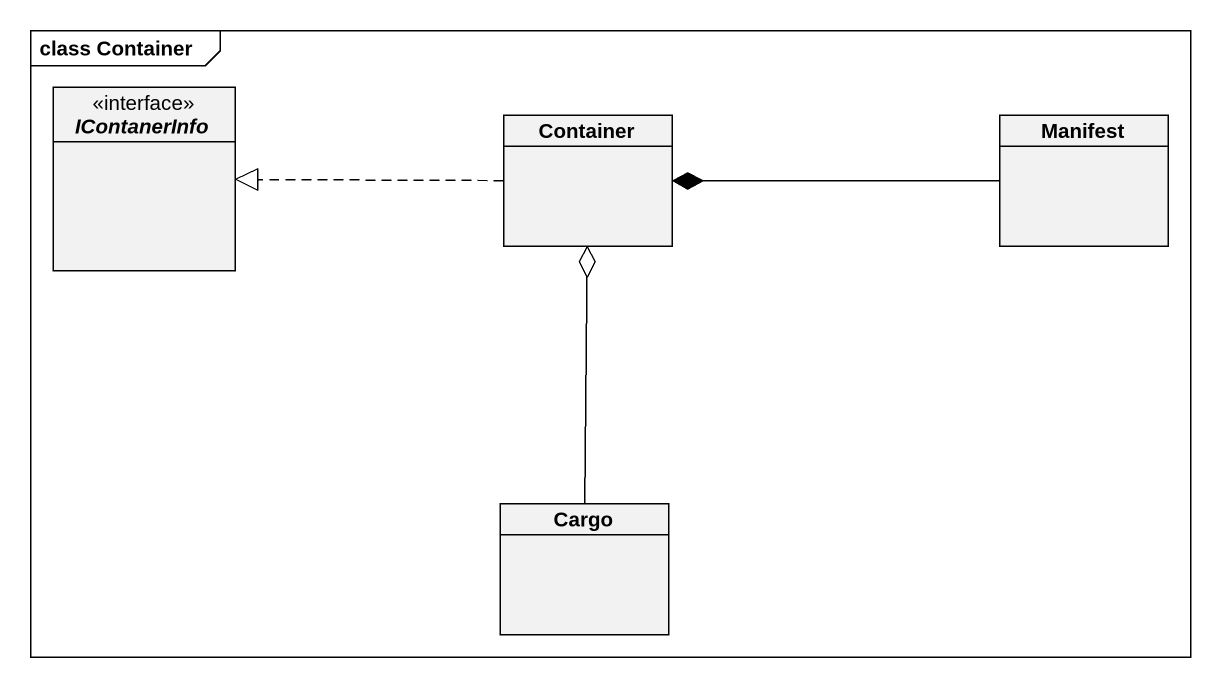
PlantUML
@startuml
mainframe class Container
hide circle
hide empty members
interface IContanerInfo
class Container
class Manifest
class Cargo
Container .left.|> IContanerInfo
Manifest -left-* Container
Cargo -up-o Container
@enduml
